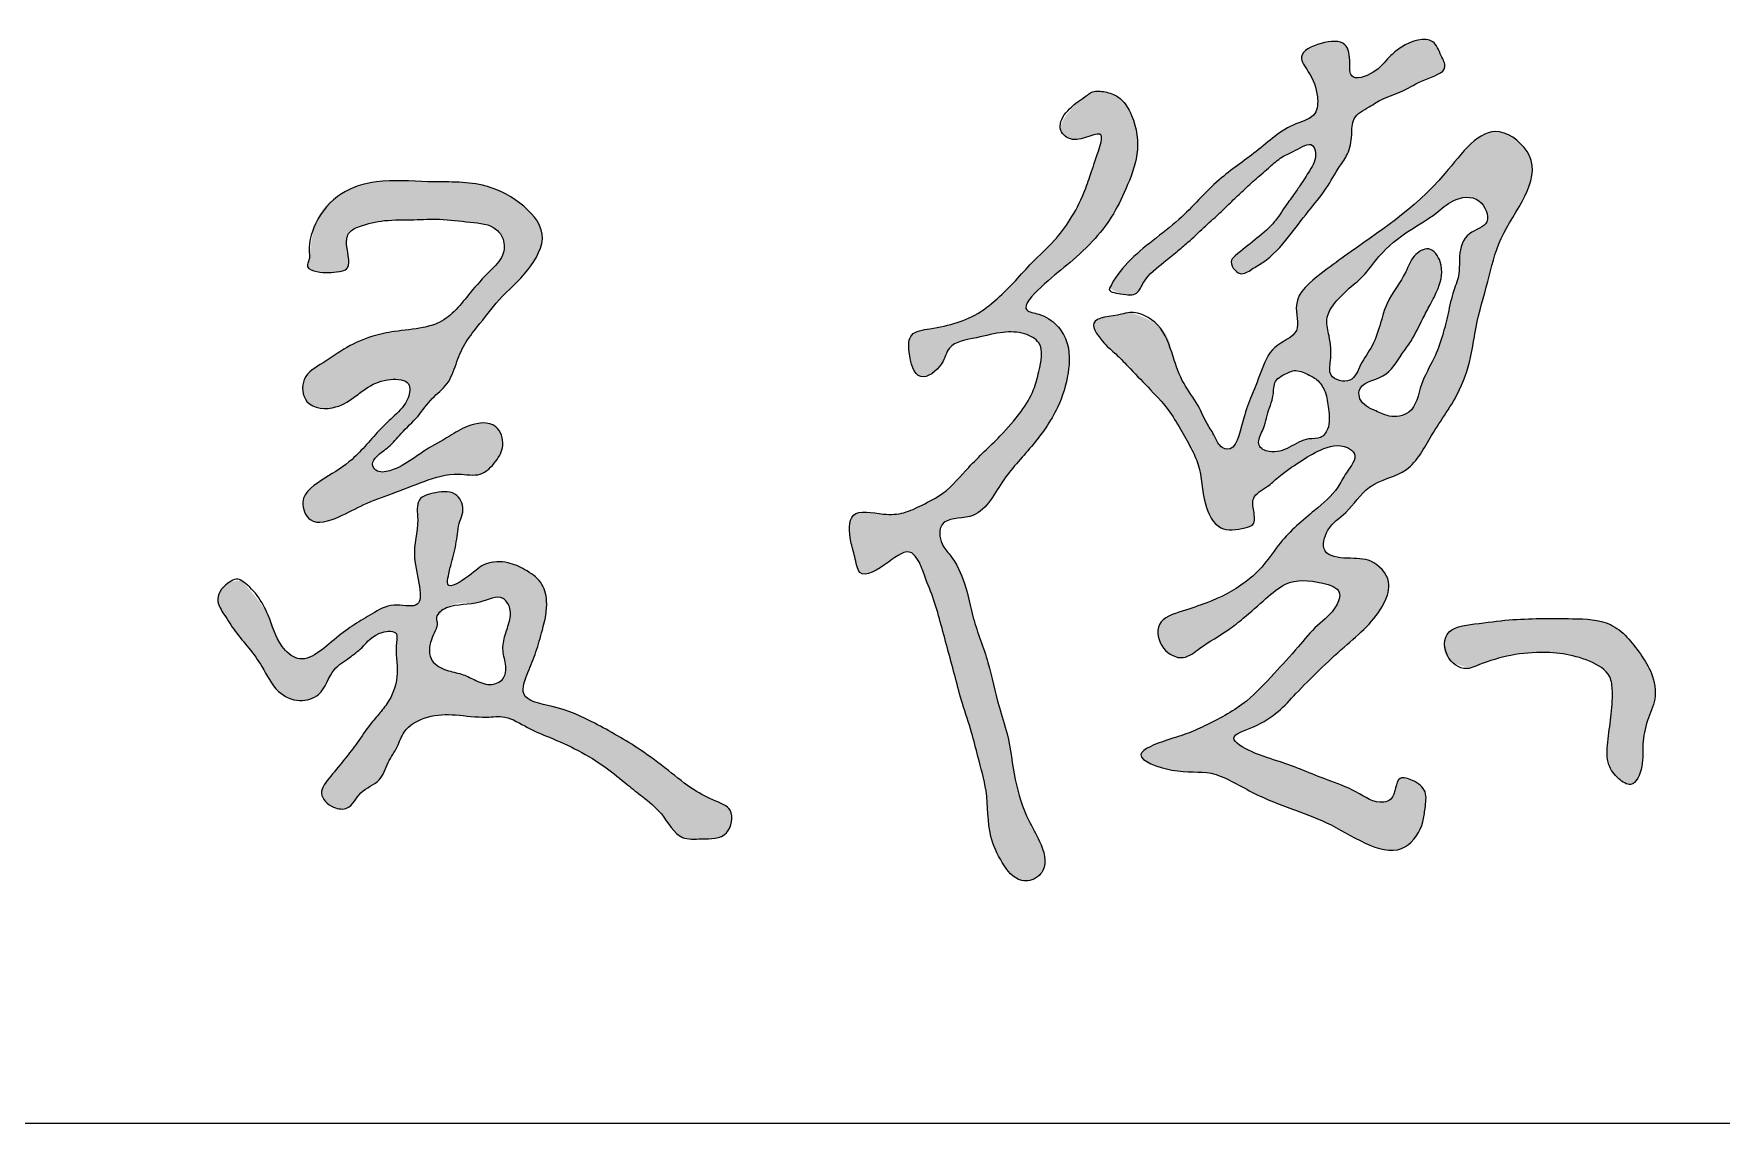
# Model space of a CAD drawing. Extents: x 30064 to 135164, y 17999 to 492668.
# Drawn here: x 132297 to 133399, y 336946 to 337657 of the extents above; entities that cross this region are included whole.
import ezdxf

# ---------------------------------------------------------------- set-up
doc = ezdxf.new("R2010")
doc.units = 0
doc.header["$LTSCALE"] = 1000
doc.header["$MEASUREMENT"] = 0
doc.layers.add('文字和字符', color=7, linetype='Continuous')

msp = doc.modelspace()

# ---------------------------------------------------------------- hatches: boundary and pattern name
at = {"layer": '文字和字符'}
h = msp.add_hatch(color=6, dxfattribs=at)
edge = h.paths.add_edge_path()
edge.add_spline(control_points=[(132999.8, 337490.9), (132999.9, 337491.1), (133012.9, 337511.6), (133027.7, 337521.4), (133049.8, 337538.7), (133068.5, 337561.4), (133096.6, 337579.8), (133114.3, 337597.2), (133135.6, 337602.3), (133136.1, 337618.7), (133131.7, 337629.7), (133121.1, 337644), (133138, 337651.8), (133155.3, 337653.3), (133157.1, 337639.4), (133156.1, 337625.3), (133174.3, 337631.1), (133181.1, 337641.1), (133192.3, 337650.7), (133210.7, 337657), (133215.6, 337643.6), (133221.9, 337632.1), (133203.7, 337627.3), (133192.6, 337619.4), (133179.1, 337615.4), (133169, 337608.9), (133157.9, 337603), (133158.3, 337590), (133156.3, 337579.1), (133148.4, 337568.5), (133141.4, 337555), (133128.9, 337540.6), (133116.4, 337523.7), (133104.3, 337509.8), (133092.9, 337503.7), (133084.4, 337497.5), (133077, 337508), (133085.3, 337515.2), (133094.3, 337522.2), (133106.3, 337531.8), (133113.4, 337542.8), (133119.5, 337551.2), (133125.1, 337559.2), (133130.6, 337567.8), (133135.7, 337576.5), (133131.9, 337587.7), (133120.5, 337580.1), (133111.3, 337576.6), (133103.1, 337568.5), (133094.5, 337561.8), (133086.4, 337553.9), (133078.5, 337546.6), (133070.5, 337538.6), (133061, 337530.3), (133052.3, 337521.9), (133043.5, 337514.5), (133033.6, 337506.1), (133023.2, 337498.7), (133017.9, 337485.8), (133008.6, 337485.6), (132999.7, 337490.8), (132999.8, 337490.9)], knot_values=[0, 0, 0, 0, 28.666202, 58.974239, 88.991361, 140.445622, 182.443945, 226.361589, 246.003405, 261.159642, 285.403493, 300.064839, 321.637432, 343.335684, 360.576762, 372.35608, 392.086641, 412.248863, 426.515031, 455.165125, 470.118963, 480.655269, 502.385008, 524.571649, 543.872014, 558.543079, 575.923356, 590.530581, 608.177969, 621.720424, 644.672751, 671.428143, 700.314854, 733.307285, 745.026327, 756.27632, 770.758758, 775.879479, 798.783005, 820.418083, 838.303351, 852.974217, 863.749723, 878.985175, 896.219108, 903.438329, 919.617985, 935.209773, 949.206114, 965.758141, 981.234157, 995.661007, 1010.855529, 1028.447768, 1048.105951, 1061.049743, 1076.480099, 1102.025547, 1114.040319, 1128.49753, 1139.678117, 1139.678117, 1139.678117, 1139.678117], degree=3, periodic=0)
h = msp.add_hatch(color=6, dxfattribs=at)
edge = h.paths.add_edge_path()
edge.add_spline(control_points=[(132982, 337614.6), (132981.8, 337614.5), (132960.3, 337597.1), (132978.1, 337583.7), (132997.9, 337597.5), (132991.5, 337577.2), (132988, 337566.5), (132982.3, 337550.8), (132974.8, 337536.2), (132963.4, 337520.6), (132949.8, 337509), (132938.3, 337495.4), (132927.3, 337484.6), (132910.2, 337470.4), (132891.4, 337465.6), (132868.6, 337462.4), (132868.3, 337447.1), (132873.8, 337427.2), (132891.3, 337439.7), (132894.2, 337455.7), (132913.3, 337458.1), (132928.9, 337462.6), (132943.3, 337462.5), (132957.9, 337454.7), (132954, 337438.1), (132950.5, 337423.3), (132941.4, 337408.8), (132926.8, 337392.2), (132908.5, 337375.8), (132894, 337357.5), (132878.2, 337349.9), (132865.4, 337343.4), (132850.8, 337342.7), (132828.8, 337348.3), (132829.9, 337326.8), (132833.6, 337316.3), (132836, 337299), (132854.8, 337311.4), (132868.7, 337322.2), (132876.1, 337311.7), (132879.5, 337301.1), (132885.6, 337287.3), (132891.3, 337265), (132897.7, 337242.6), (132903.7, 337219), (132909.7, 337202.2), (132914.2, 337183), (132920.9, 337160.9), (132919.6, 337136.1), (132928.6, 337116.5), (132938.2, 337104.1), (132949.7, 337104), (132960.5, 337112.3), (132955.1, 337129.6), (132944.4, 337146.7), (132937, 337170.9), (132934.7, 337196.4), (132926, 337221.3), (132921.3, 337247.2), (132910.4, 337273.1), (132906.3, 337297.5), (132898.7, 337314.1), (132888.8, 337324.1), (132887.8, 337342), (132916, 337338.6), (132928.5, 337365.8), (132949.3, 337387.1), (132966.1, 337410.4), (132973.5, 337434.5), (132974.1, 337454.1), (132965.3, 337467.8), (132956.4, 337473.8), (132940, 337476.4), (132958, 337495.2), (132971.4, 337505.3), (132988.5, 337520.5), (133001.7, 337537), (133011, 337556.5), (133019.8, 337578.6), (133016.8, 337600.6), (133007.8, 337615.8), (132997, 337619.1), (132989.4, 337620.9), (132982, 337614.7), (132982, 337614.6)], knot_values=[0, 0, 0, 0, 34.681641, 48.072065, 74.329964, 88.895095, 111.17035, 128.900452, 156.472867, 179.905372, 208.355087, 230.580725, 254.01719, 273.066721, 321.355231, 338.817261, 354.258199, 378.941826, 401.102047, 416.854172, 443.250134, 467.917341, 487.236589, 502.550058, 528.37671, 545.470375, 568.264653, 597.83009, 637.746529, 670.902739, 692.464096, 710.354936, 729.186846, 756.230528, 779.82652, 794.347921, 809.198107, 836.695152, 859.380582, 868.55181, 883.814404, 907.197348, 930.393917, 979.907693, 1004.230046, 1031.618366, 1054.147615, 1086.172461, 1127.622089, 1153.330618, 1177.300132, 1184.664421, 1199.389772, 1226.047392, 1247.395311, 1286.378592, 1328.318353, 1354.32781, 1395.269823, 1437.957794, 1469.914352, 1498.680239, 1511.344868, 1529.007775, 1555.105752, 1597.804477, 1639.655016, 1682.119963, 1714.682311, 1744.156119, 1760.024332, 1779.437309, 1790.885943, 1814.731193, 1846.001898, 1877.602297, 1905.335657, 1934.233701, 1967.004059, 2002.481722, 2023.475353, 2035.765847, 2047.212297, 2058.363573, 2058.363573, 2058.363573, 2058.363573], degree=3, periodic=0)
h = msp.add_hatch(color=6, dxfattribs=at)
edge = h.paths.add_edge_path()
edge.add_spline(control_points=[(133013, 337475), (133013.2, 337475), (133037.9, 337467.9), (133040, 337447.5), (133047.3, 337428.9), (133057.7, 337415.8), (133062.4, 337403.2), (133068.5, 337395), (133070.9, 337388), (133082.2, 337382.8), (133086.3, 337404.4), (133091.9, 337419.4), (133098.9, 337436.1), (133104.9, 337454), (133126.4, 337460.7), (133117.5, 337484.7), (133136.5, 337499.4), (133170.5, 337524.9), (133209.3, 337548.1), (133247, 337604.2), (133289.6, 337568.8), (133254.8, 337531.9), (133247.2, 337494.9), (133239.4, 337470.1), (133236.1, 337446.1), (133228.6, 337420.9), (133210.6, 337398), (133196.8, 337369.1), (133168.3, 337365), (133156.5, 337344.7), (133141.6, 337335.8), (133136.9, 337316.4), (133155.9, 337314.1), (133171.3, 337315.1), (133184.9, 337300.8), (133176.7, 337276.5), (133151.6, 337256.2), (133122.1, 337227.9), (133104.5, 337207.2), (133074.4, 337198.1), (133095.9, 337186.1), (133114.4, 337181.5), (133138.2, 337171), (133160.4, 337163.6), (133173.9, 337153.4), (133187.4, 337158), (133185.6, 337173.8), (133199.2, 337169.6), (133207.7, 337163.1), (133205.7, 337151.9), (133204.7, 337139.1), (133186.8, 337112.9), (133151.3, 337139.4), (133119.6, 337150.7), (133093, 337160.6), (133067, 337177.6), (133044.4, 337173.2), (133009.9, 337186), (133037.2, 337196.2), (133050.6, 337200), (133068.7, 337208.4), (133088.8, 337219.4), (133106.8, 337238.9), (133122, 337255.4), (133134.8, 337271.2), (133147, 337279.7), (133152.3, 337294.6), (133133.9, 337300.4), (133116.5, 337301.3), (133100.8, 337287.3), (133089.1, 337277.1), (133075, 337265.5), (133061.4, 337258.8), (133047.9, 337247), (133032.7, 337254.6), (133028.8, 337274.2), (133047.9, 337280.4), (133066.8, 337286.2), (133085.9, 337296), (133101.3, 337310.3), (133113.2, 337328.8), (133131, 337343.7), (133148, 337357.8), (133154, 337370.9), (133163.1, 337381.2), (133151.7, 337390.3), (133137.5, 337386.1), (133123.5, 337377.6), (133111.7, 337369.3), (133102.7, 337360.7), (133092.3, 337355.6), (133093.8, 337345.6), (133095.6, 337336.3), (133084.6, 337333.6), (133070.2, 337331.4), (133059.7, 337353), (133060.3, 337371.4), (133052.8, 337387.4), (133045.9, 337399.1), (133037.8, 337413.3), (133025, 337426.2), (133013.6, 337438.1), (133004.1, 337448.1), (132995.2, 337455), (132983.9, 337472.2), (133000.9, 337472.3), (133013, 337475), (133013, 337475)], knot_values=[0, 0, 0, 0, 27.432872, 59.395361, 85.693134, 109.085552, 128.362609, 140.996926, 151.763291, 157.712951, 186.698752, 208.876995, 234.201156, 260.084919, 284.937489, 307.779824, 344.178191, 370.603449, 488.346466, 550.578274, 584.928952, 664.213103, 704.923077, 747.845979, 770.989275, 806.181381, 854.934517, 893.286489, 930.483071, 961.790102, 984.548855, 1003.508451, 1024.718144, 1046.34914, 1071.076056, 1090.271471, 1144.396456, 1205.241891, 1253.920649, 1274.470919, 1294.501491, 1322.334343, 1367.576566, 1396.031299, 1422.826029, 1429.955148, 1450.476244, 1461.8652, 1477.100741, 1492.069997, 1504.375793, 1531.897919, 1602.108595, 1637.124251, 1679.750326, 1720.374244, 1756.060039, 1787.456838, 1814.277484, 1834.999527, 1853.438436, 1895.015251, 1930.254648, 1962.79728, 1989.05807, 2013.552032, 2026.034617, 2043.218025, 2076.933867, 2099.023719, 2126.230041, 2142.894352, 2174.050972, 2191.234509, 2210.914373, 2232.75608, 2256.675267, 2280.357753, 2319.727615, 2342.899389, 2367.60531, 2410.353703, 2439.962666, 2455.364827, 2473.851128, 2482.49724, 2507.041751, 2528.398061, 2552.516989, 2565.753289, 2581.839762, 2593.467441, 2605.690383, 2613.252568, 2635.359714, 2661.00506, 2697.047344, 2713.801275, 2733.175864, 2753.931383, 2781.462056, 2807.917281, 2823.476427, 2837.489503, 2858.153182, 2884.370537, 2892.288582, 2892.288582, 2892.288582, 2892.288582], degree=3, periodic=0)
edge = h.paths.add_edge_path(flags=16)
edge.add_spline(control_points=[(133148.3, 337482.9), (133148.2, 337482.8), (133139, 337470.5), (133144.4, 337458.3), (133144.9, 337446.3), (133142, 337432), (133158.8, 337427.8), (133163.6, 337442.3), (133172.2, 337453.2), (133176.7, 337467.5), (133181.3, 337484.7), (133192.5, 337497.6), (133197.1, 337512), (133209, 337519.6), (133218.6, 337505.9), (133215.5, 337492.2), (133209.5, 337480.6), (133203.3, 337469.2), (133198.2, 337457.9), (133188.7, 337445.9), (133181.4, 337431.6), (133161.7, 337429.2), (133163.1, 337415.5), (133172.8, 337411.3), (133183, 337406.3), (133199.7, 337408.6), (133202.1, 337428.8), (133211.6, 337443.8), (133217.2, 337459.6), (133221, 337474.6), (133223.8, 337488.3), (133228.8, 337500.4), (133227.5, 337513.3), (133232, 337527.8), (133250.5, 337532), (133241.9, 337552.4), (133223.9, 337549.6), (133211.8, 337538), (133193.9, 337528.1), (133177.3, 337515.1), (133166, 337498.2), (133157, 337492.3), (133148.3, 337482.9), (133148.3, 337482.9)], knot_values=[0, 0, 0, 0, 19.744507, 34.157131, 56.912893, 69.911234, 87.399526, 104.154629, 124.530072, 146.715715, 165.190697, 198.370593, 214.639562, 229.161561, 244.798567, 268.894407, 285.44538, 299.384274, 322.908118, 336.418052, 363.110061, 388.511726, 395.681319, 413.735699, 426.886572, 444.721671, 472.606193, 498.451489, 520.637008, 541.419327, 562.830776, 579.059192, 594.65128, 616.732747, 635.831876, 655.966223, 679.349301, 698.350322, 726.390651, 763.332051, 786.837613, 805.134121, 818.66464, 818.66464, 818.66464, 818.66464], degree=3, periodic=0)
edge = h.paths.add_edge_path(flags=16)
edge.add_spline(control_points=[(133116.6, 337435.9), (133116.5, 337435.9), (133105.4, 337430.8), (133107.8, 337419.3), (133102.6, 337410.3), (133101.3, 337400.1), (133097.4, 337394.5), (133096.8, 337386.8), (133106.3, 337382.5), (133117.5, 337386.6), (133127.5, 337393.4), (133137.9, 337392.1), (133144.2, 337400.7), (133142.7, 337411.6), (133141.5, 337422.5), (133136.6, 337430.9), (133128.6, 337434.8), (133123.3, 337438.7), (133116.6, 337436), (133116.6, 337435.9)], knot_values=[0, 0, 0, 0, 14.292967, 26.663458, 46.005146, 55.397894, 68.805265, 74.060786, 84.885427, 103.559239, 122.783611, 133.392057, 143.205535, 161.756698, 177.271697, 189.090572, 200.297464, 212.920328, 218.424594, 218.424594, 218.424594, 218.424594], degree=3, periodic=0)
h = msp.add_hatch(color=6, dxfattribs=at)
edge = h.paths.add_edge_path()
edge.add_spline(control_points=[(132477.4, 337512.3), (132477.4, 337512.5), (132479.8, 337539.2), (132496.6, 337553.3), (132524.2, 337562.9), (132555.2, 337559.3), (132588.2, 337561.3), (132614.5, 337548.6), (132635.1, 337526.8), (132620.1, 337500.6), (132601.4, 337485.2), (132588.9, 337467.8), (132577.9, 337454.7), (132573, 337441.4), (132568.3, 337427.8), (132556.5, 337419.2), (132548.4, 337406.7), (132537.8, 337397.3), (132529.8, 337387.2), (132522.1, 337382.7), (132517.4, 337376.6), (132521.4, 337370), (132533.2, 337371.9), (132543, 337378.1), (132555.2, 337386.9), (132567.7, 337393.2), (132580.9, 337402.4), (132599.9, 337405.1), (132605.3, 337388.3), (132599.2, 337377.2), (132589.2, 337367.2), (132571.4, 337371.4), (132552.3, 337365.1), (132532.3, 337357.1), (132512.8, 337350.4), (132497.5, 337341.5), (132477.6, 337334.7), (132469.3, 337355.7), (132488.3, 337367.5), (132507.3, 337379.2), (132520.1, 337395.9), (132533.4, 337408.2), (132542, 337416.4), (132544.1, 337431.1), (132528, 337432.3), (132517.2, 337427.9), (132506.4, 337419.6), (132494.7, 337411.2), (132473.4, 337412.5), (132471.3, 337434), (132487.4, 337442.4), (132501.2, 337452.8), (132517.2, 337459.8), (132534.2, 337463.1), (132549, 337464.3), (132568, 337469.5), (132580.4, 337486.1), (132593.3, 337500.8), (132604.5, 337510.8), (132604.9, 337522.3), (132597.8, 337532.8), (132581, 337533.9), (132563.4, 337536.5), (132544.7, 337535.3), (132526.9, 337535.9), (132513.1, 337532.7), (132502.2, 337528), (132500.6, 337516.8), (132505.9, 337503.5), (132493, 337501), (132485.8, 337501.2), (132473.6, 337503.1), (132477.4, 337512.2), (132477.4, 337512.3)], knot_values=[0, 0, 0, 0, 29.30094, 65.038017, 98.639858, 145.229586, 194.795516, 232.114749, 266.925891, 301.913022, 339.267477, 370.852415, 390.177296, 409.795645, 429.660369, 448.333163, 468.729795, 490.881928, 507.437968, 521.157629, 529.07634, 535.254347, 547.876184, 571.501508, 585.319952, 610.337259, 628.877614, 654.734455, 672.908705, 688.379255, 706.720612, 726.29753, 758.239497, 788.950264, 816.810279, 842.152582, 868.097908, 885.262369, 914.728674, 944.648733, 982.813695, 999.650213, 1020.22886, 1032.723569, 1049.493141, 1071.095002, 1083.923681, 1105.362623, 1132.075217, 1152.211283, 1174.931511, 1200.704595, 1226.158921, 1246.312234, 1272.681377, 1287.962092, 1326.688213, 1353.277295, 1371.722858, 1386.128581, 1396.514529, 1421.520631, 1449.460288, 1472.518928, 1499.291724, 1522.558099, 1533.076665, 1544.456492, 1567.099854, 1573.093813, 1593.678612, 1602.883204, 1613.437455, 1613.437455, 1613.437455, 1613.437455], degree=3, periodic=0)
h = msp.add_hatch(color=6, dxfattribs=at)
edge = h.paths.add_edge_path()
edge.add_spline(control_points=[(132432.6, 337300.3), (132432.8, 337300.1), (132454, 337278.1), (132455.3, 337259.6), (132474.1, 337242.9), (132495.2, 337265), (132514.4, 337276), (132531.1, 337286.1), (132556.5, 337279.2), (132541.4, 337316.5), (132549.7, 337334.5), (132546.2, 337354.3), (132560.6, 337358), (132574.4, 337358.8), (132578.7, 337346.2), (132574.4, 337336.6), (132573.7, 337325.2), (132570.5, 337313.1), (132568.2, 337304.9), (132566.1, 337292.9), (132583.3, 337303.6), (132591.5, 337312.4), (132606.7, 337312.9), (132618.3, 337307.2), (132629.5, 337300.1), (132633.7, 337284.5), (132629.8, 337269.2), (132625.5, 337253.4), (132620.2, 337241), (132612.7, 337221.9), (132641.5, 337217.8), (132664.4, 337207), (132690.6, 337192.3), (132711.2, 337176.7), (132726.9, 337163.7), (132740.6, 337156.7), (132755.6, 337151.4), (132751.4, 337131.1), (132734.7, 337131.8), (132717.2, 337130.5), (132708.7, 337148.1), (132695.9, 337158.2), (132683.5, 337168), (132670.3, 337179), (132653.2, 337189.6), (132635.5, 337197.2), (132619.4, 337203.7), (132606.6, 337212.4), (132590, 337210.1), (132573.4, 337213.1), (132554.4, 337212.5), (132539, 337204.3), (132535, 337190.9), (132527.9, 337181.6), (132524.2, 337167.9), (132509.8, 337163.8), (132504.5, 337150.1), (132491.7, 337151.3), (132481.8, 337161.3), (132492, 337173.4), (132500.2, 337183.2), (132509, 337194.6), (132515.8, 337205.1), (132523.4, 337213.8), (132531.3, 337223.8), (132536.5, 337240.5), (132532.8, 337254), (132535.6, 337267.7), (132520.2, 337266.9), (132513.3, 337257.5), (132503, 337249.1), (132490.5, 337241.9), (132487, 337225), (132470, 337220.1), (132454.3, 337227.4), (132447.6, 337243), (132438, 337256), (132428.7, 337266.6), (132422.3, 337276.9), (132415.5, 337287.4), (132419.8, 337299.3), (132432.5, 337300.3), (132432.6, 337300.3)], knot_values=[0, 0, 0, 0, 39.878613, 71.084001, 88.571602, 128.557403, 167.51423, 188.674821, 208.323573, 251.533868, 286.022948, 304.040745, 319.866458, 339.38013, 355.294206, 363.866941, 383.035676, 402.399015, 414.36713, 422.122541, 442.348267, 461.81608, 481.686971, 497.958095, 516.551099, 533.839574, 560.727072, 581.394562, 601.159722, 620.894041, 649.426299, 690.673374, 738.289465, 770.144861, 799.264352, 821.404135, 836.808472, 857.647162, 880.926807, 898.121658, 926.751504, 950.035011, 967.352307, 991.998193, 1021.862108, 1050.46209, 1072.140687, 1094.880373, 1111.335022, 1139.52005, 1164.970822, 1190.259232, 1204.665599, 1221.240117, 1239.017221, 1259.177234, 1277.618397, 1289.978389, 1306.483927, 1324.261031, 1344.706721, 1362.799886, 1383.241029, 1396.927367, 1410.79459, 1436.58756, 1464.687551, 1472.224323, 1485.322698, 1508.470744, 1522.732623, 1540.039638, 1566.844928, 1584.840343, 1605.723939, 1632.903668, 1653.059236, 1673.030566, 1691.341619, 1704.216169, 1722.92022, 1735.167177, 1735.167177, 1735.167177, 1735.167177], degree=3, periodic=0)
edge = h.paths.add_edge_path(flags=16)
edge.add_spline(control_points=[(132560.3, 337276), (132560.3, 337276.1), (132571.9, 337289.2), (132585.5, 337282), (132602.2, 337292.3), (132609.2, 337282.2), (132608.3, 337273.4), (132604.7, 337264.5), (132602.9, 337254.3), (132605.7, 337246), (132605.7, 337239.2), (132602.5, 337233.8), (132594.1, 337231), (132585.3, 337235.2), (132576.4, 337239.6), (132566.5, 337241), (132555, 337247), (132555.3, 337262.5), (132561.6, 337268), (132560.3, 337276), (132560.3, 337276)], knot_values=[0, 0, 0, 0, 12.518583, 43.117128, 64.43384, 73.999097, 86.909074, 99.916825, 114.388405, 128.459585, 136.124934, 141.701946, 153.518143, 168.483557, 180.957273, 194.904784, 210.427714, 229.577537, 246.211116, 250.540926, 250.540926, 250.540926, 250.540926], degree=3, periodic=0)
h = msp.add_hatch(color=6, dxfattribs=at)
edge = h.paths.add_edge_path()
edge.add_spline(control_points=[(133236.4, 337243.3), (133236.6, 337243.3), (133259.7, 337252.2), (133281.5, 337253.7), (133307.4, 337251.8), (133327.2, 337240.4), (133328.5, 337225.2), (133327.5, 337211.1), (133324.8, 337195.4), (133324.2, 337180.4), (133331, 337171.3), (133342.4, 337163.5), (133348.7, 337180.2), (133347.4, 337193.5), (133350.3, 337208.8), (133357.6, 337223), (133354.8, 337239.4), (133344.4, 337255.7), (133329.1, 337274.6), (133296.2, 337275.4), (133266.4, 337275.5), (133240.2, 337272), (133216.9, 337269.4), (133216.8, 337245), (133236.3, 337243.2), (133236.4, 337243.3)], knot_values=[0, 0, 0, 0, 27.563865, 56.695241, 102.242536, 124.004216, 136.411448, 158.63331, 179.899671, 199.3513, 213.673571, 224.845605, 243.023995, 261.921703, 282.270986, 301.572813, 323.389476, 342.524862, 378.241957, 410.829433, 464.696782, 494.311037, 519.262799, 542.254368, 560.867544, 560.867544, 560.867544, 560.867544], degree=3, periodic=0)

# ---------------------------------------------------------------- linework, layer by layer
msp.add_line((126164.2, 336945.9), (134164.2, 336945.9))
at = {"layer": '文字和字符', "color": 6}
for points, start_tangent, end_tangent in [([(132999.8, 337490.9), (133011.8, 337507.7), (133028.2, 337522.1), (133045, 337535.7), (133071.4, 337561.7), (133095.5, 337580.1), (133121.5, 337598.2), (133133.9, 337605), (133135.5, 337615.8), (133129.5, 337632.2), (133125.1, 337641.8), (133137.9, 337650.6), (133153.5, 337649.8), (133156.7, 337637.8), (133157.9, 337629.4), (133171.9, 337631.8), (133182.5, 337641.8), (133190.4, 337648.3), (133210.8, 337651.8), (133216.4, 337642.6), (133218.8, 337635.4), (133205.6, 337627), (133191.3, 337619.7), (133178.4, 337614.5), (133169.3, 337609.3), (133159.5, 337601.4), (133157.9, 337591), (133155.1, 337578.5), (133150, 337570.3), (133141.3, 337556.2), (133129.5, 337540.9), (133116.7, 337524.5), (133099.9, 337507.7), (133092.7, 337503.3), (133085.1, 337500.5), (133079.4, 337509.3), (133081.9, 337512.1), (133094.7, 337522.5), (133106.3, 337532.9), (133113.9, 337543.3), (133120, 337551.9), (133124.4, 337558.3), (133130.4, 337567.6), (133134.3, 337579.3), (133132.3, 337584.1), (133121.1, 337580.9), (133111.2, 337575.7), (133103.5, 337569.2), (133094.4, 337561.4), (133086.2, 337553.8), (133078.7, 337546.7), (133070.8, 337539.1), (133061.4, 337530.5), (133051, 337520.9), (133043.9, 337514.9), (133035.3, 337507.8), (133022.2, 337494.9), (133017.4, 337487.7), (133007, 337487.3), (132999.8, 337490.9)], (0.427331, 0.904095), (0.427331, 0.904095)), ([(132982, 337614.6), (132968, 337593.9), (132975.6, 337588), (132994.3, 337590.7), (132992.5, 337580.4), (132987.4, 337565.2), (132983, 337553.2), (132973.9, 337535.5), (132963.7, 337522), (132949.2, 337507.6), (132938.3, 337495.8), (132926.3, 337484), (132915.5, 337475.5), (132882.5, 337464.5), (132870.6, 337460.3), (132868.9, 337449.3), (132876.5, 337433.2), (132890.1, 337441.6), (132895.2, 337451.8), (132912.9, 337458.6), (132930.4, 337462.1), (132944.3, 337461.1), (132953.6, 337455.2), (132953.6, 337436.6), (132950.2, 337424.7), (132942, 337410.5), (132928.2, 337394.3), (132907.8, 337374), (132890.9, 337357.1), (132877.4, 337349.4), (132865.5, 337344.4), (132852, 337343.5), (132832.5, 337342.7), (132830.8, 337325.7), (132833.4, 337315.6), (132836.8, 337305.4), (132855.4, 337312.2), (132870.6, 337318.1), (132874.9, 337313.1), (132879.1, 337302.9), (132885.1, 337287.2), (132889.8, 337271.1), (132899.1, 337236.7), (132903.7, 337219.8), (132909.7, 337201), (132913.8, 337185.3), (132919.1, 337162.8), (132922.3, 337133.1), (132929.7, 337116.1), (132942.4, 337104.4), (132947.7, 337104.4), (132956.2, 337110.8), (132954.1, 337129.9), (132947, 337143.5), (132938.2, 337170.2), (132932.9, 337200), (132927.6, 337217.9), (132920.4, 337246.6), (132910.8, 337275.8), (132905.1, 337298.1), (132895.7, 337316.6), (132890.4, 337324), (132890.4, 337336.7), (132908.5, 337342), (132929.7, 337364.3), (132948.8, 337387.7), (132965.8, 337413.1), (132972.7, 337435.6), (132971.5, 337456.8), (132965.4, 337466.5), (132953.5, 337473.9), (132945.8, 337476.7), (132954.8, 337491.4), (132971.9, 337506), (132988.6, 337521.5), (133000.9, 337537.2), (133010.4, 337555.8), (133017.6, 337578.3), (133014.2, 337603.6), (133005.2, 337615.8), (132996.9, 337619), (132988.7, 337619), (132982, 337614.6)], (-0.854695, -0.51913), (-0.854695, -0.51913)), ([(133013, 337475), (133031.1, 337467), (133041.3, 337446.3), (133048.4, 337428.7), (133057.5, 337414.5), (133063.7, 337402.1), (133068.4, 337394.3), (133072.4, 337387.7), (133076.3, 337385.9), (133086.8, 337404), (133091.9, 337419.1), (133098.6, 337436.1), (133107.8, 337452.3), (133121.8, 337463.4), (133121.8, 337479.9), (133138, 337500.5), (133153.3, 337511.9), (133218.8, 337565.8), (133254.5, 337592.9), (133273.9, 337577.4), (133255.5, 337523.3), (133246.8, 337495.3), (133239.1, 337465.4), (133236.2, 337448.9), (133228.4, 337424.8), (133210.1, 337394.8), (133193.6, 337372.6), (133169.5, 337361), (133154, 337344.6), (133142.4, 337333), (133140.5, 337319.5), (133155, 337314.7), (133170.4, 337312.7), (133182, 337299.2), (133179.1, 337285.7), (133153, 337256.7), (133121.5, 337226.3), (133093.8, 337204.7), (133081, 337197.3), (133092.5, 337188.5), (133111.3, 337181.8), (133141.8, 337170.1), (133160.7, 337162.2), (133178.8, 337155.5), (133183.5, 337157.5), (133189.6, 337171), (133197.7, 337169.6), (133205.8, 337162.2), (133205.8, 337151.4), (133204.4, 337142.7), (133193, 337126.5), (133144.4, 337140.6), (133121.1, 337150.2), (133092.7, 337162.1), (133066.1, 337174.3), (133040.5, 337176.4), (133020.3, 337186.5), (133037.1, 337195.9), (133051.3, 337200.6), (133063.4, 337206), (133089.1, 337221.5), (133107.2, 337239.4), (133122.9, 337256.8), (133135.6, 337270.8), (133147.8, 337283.6), (133149.8, 337292.3), (133139, 337298.4), (133114.7, 337297.7), (133101.9, 337288.3), (133087.1, 337275.5), (133077.6, 337268.1), (133058.7, 337255.9), (133047.9, 337249.9), (133035.1, 337255.9), (133032.4, 337271.4), (133047.2, 337280.2), (133063.4, 337285.6), (133088.4, 337299.1), (133100.5, 337310.5), (133111.3, 337324.7), (133133.7, 337345.9), (133148.8, 337361), (133154.5, 337370.5), (133159.7, 337382.8), (133155.1, 337386.9), (133137.5, 337385.3), (133124.1, 337377.7), (133110, 337367.5), (133102.7, 337361.4), (133093.9, 337353.8), (133093.9, 337345.5), (133093.4, 337336.7), (133088.4, 337334.6), (133072.5, 337334.6), (133062.4, 337350.1), (133057.7, 337375.6), (133052.9, 337386.7), (133046.1, 337398.9), (133038.1, 337411.5), (133024.9, 337426.3), (133011.7, 337440.1), (133003.8, 337448), (132996.4, 337454.9), (132989.5, 337468.1), (133007.5, 337473.9), (133013, 337475)], (0.998657, 0.051807), (0.998657, 0.051807)), ([(132477.4, 337512.3), (132481.3, 337533), (132498.2, 337552.5), (132521.1, 337560.3), (132554.7, 337560.4), (132590.3, 337558.1), (132614.6, 337546.5), (132629.3, 337526.1), (132619.8, 337502.8), (132601.2, 337483.3), (132586.9, 337465.6), (132578.7, 337454.4), (132573, 337441.4), (132567, 337428.4), (132557.5, 337418.9), (132548.2, 337407.5), (132537.1, 337396), (132528.9, 337387.3), (132521.2, 337381.1), (132518.5, 337376.1), (132520.7, 337372.2), (132529.8, 337371.8), (132544.9, 337379.6), (132553.1, 337385.2), (132568.7, 337394.3), (132580.4, 337400.7), (132599, 337400.5), (132603.5, 337388.2), (132599, 337378), (132588.8, 337369.6), (132574.7, 337369.6), (132552.2, 337364.8), (132531.5, 337357), (132512.8, 337349.7), (132496.4, 337341.7), (132477.8, 337339.9), (132473, 337351.3), (132487.4, 337366.9), (132505.1, 337379.2), (132524, 337399.2), (132532.7, 337407.6), (132541.7, 337419.4), (132542, 337428.4), (132530.3, 337431.4), (132515.6, 337426.3), (132508.1, 337420.9), (132494.6, 337413.4), (132475.7, 337417), (132473.9, 337431.4), (132486.2, 337442.2), (132501.8, 337452.3), (132518.6, 337459.6), (132532.8, 337462.6), (132551.6, 337465.3), (132562.1, 337468.6), (132582.3, 337487.9), (132595.1, 337502.1), (132603.4, 337512.5), (132603.7, 337522.9), (132599.5, 337529.1), (132582.2, 337534), (132562.2, 337535.9), (132545.5, 337535.6), (132526.3, 337535), (132509.9, 337531.2), (132503.4, 337527.3), (132501.6, 337519.3), (132501, 337503), (132496.9, 337501.8), (132482.1, 337501.8), (132476.1, 337504.8), (132477.4, 337512.3)], (-0.158954, 0.987286), (-0.158954, 0.987286)), ([(133148.3, 337482.9), (133141.7, 337470.2), (133143.1, 337459.9), (133144.1, 337443.6), (133144.5, 337434.2), (133156.7, 337430.9), (133163.7, 337440.8), (133171.2, 337453.4), (133176.8, 337468.4), (133181, 337481), (133193.2, 337501.6), (133198.8, 337511.9), (133208.2, 337516.5), (133215.7, 337508.1), (133214.3, 337490.8), (133209.1, 337480), (133204.4, 337471.2), (133196.5, 337456.2), (133190.9, 337448.2), (133178.2, 337433.7), (133162.8, 337423.9), (133163.3, 337418.8), (133173.6, 337410.8), (133182.4, 337407.5), (133195.1, 337409.9), (133203.5, 337428.1), (133211.5, 337445), (133217.1, 337459.9), (133220.8, 337474.4), (133224.6, 337489.4), (133227.9, 337500.6), (133228.3, 337511.9), (133234.9, 337526.4), (133246.1, 337534.3), (133241, 337547.9), (133224.1, 337547.9), (133213, 337539.9), (133196.1, 337528.8), (133175.7, 337511.6), (133165, 337498.5), (133155.1, 337489.8), (133148.3, 337482.9)], (-0.702795, -0.711393), (-0.702795, -0.711393)), ([(133116.6, 337435.9), (133108.2, 337430), (133106.6, 337421.2), (133102.6, 337407.8), (133101, 337401.2), (133097.4, 337392.3), (133097.4, 337388.5), (133104, 337384.3), (133117.2, 337387.1), (133129.9, 337392.5), (133137.5, 337393.5), (133142.1, 337398.9), (133142.7, 337412.2), (133140.5, 337423.2), (133135.9, 337430.4), (133129.1, 337434.7), (133120.4, 337437.1), (133116.6, 337435.9)], (-0.905829, -0.423645), (-0.905829, -0.423645)), ([(132432.6, 337300.3), (132450.3, 337277.6), (132459.5, 337257.1), (132469.4, 337249.3), (132494.9, 337262.8), (132518.2, 337278.4), (132532.4, 337284), (132546.6, 337284), (132545.9, 337315.1), (132548, 337339.9), (132549.1, 337352.8), (132559.6, 337357.4), (132573.6, 337355.6), (132577.4, 337344.8), (132575.6, 337338.9), (132573.2, 337325.3), (132570.1, 337311.7), (132568, 337303.3), (132567.6, 337297.8), (132581.2, 337303), (132592.7, 337311), (132607, 337311.7), (132617.9, 337307.2), (132628.3, 337298.8), (132632.2, 337286.9), (132629.4, 337267.8), (132625.2, 337253.5), (132620, 337240.2), (132617.2, 337226.3), (132635.9, 337217.9), (132663.6, 337207), (132693.2, 337189.7), (132711.7, 337176.1), (132728.5, 337163.5), (132742.6, 337156.2), (132752, 337150.2), (132749.6, 337135.4), (132733.3, 337131.5), (132720.9, 337132.5), (132707.1, 337147.8), (132694.7, 337159.1), (132685, 337166.9), (132671, 337177.9), (132652.7, 337189.2), (132634, 337197.8), (132619.7, 337204.2), (132604.8, 337211), (132592.9, 337211), (132572.7, 337212.4), (132554.4, 337211), (132539.1, 337201.1), (132534.6, 337191.7), (132528.7, 337181.3), (132522.8, 337170), (132510.9, 337161.6), (132502, 337151.7), (132493.1, 337152.2), (132485.2, 337161.1), (132491.2, 337172.4), (132500.5, 337183.8), (132508.5, 337194.2), (132517, 337206.2), (132523.3, 337213.8), (132529.2, 337221.8), (132534.6, 337239.6), (132534.1, 337259.8), (132534.1, 337265.3), (132524.8, 337266.3), (132511.4, 337256.3), (132503.4, 337249.8), (132493.6, 337242.1), (132483.3, 337225.8), (132470.9, 337221.8), (132457.1, 337227.8), (132446.2, 337244), (132437.8, 337255.9), (132428.8, 337267.1), (132421.5, 337278.1), (132417.5, 337286.5), (132424, 337298.4), (132432.6, 337300.3)], (0.847727, -0.530433), (0.847727, -0.530433)), ([(132560.3, 337276), (132566.9, 337282.2), (132588.6, 337286), (132603.7, 337288.4), (132607.9, 337282.9), (132607.9, 337273.6), (132605.1, 337264.7), (132603.7, 337254.3), (132605.5, 337244.3), (132605.1, 337238.8), (132603.1, 337235.4), (132595.1, 337232.3), (132584.8, 337235.5), (132576.6, 337239), (132566.9, 337241.6), (132557.5, 337247.8), (132556.9, 337261.5), (132560.6, 337272.9), (132560.3, 337276)], (0.146784, 0.989169), (0.146784, 0.989169)), ([(133236.4, 337243.3), (133256.4, 337250.1), (133278.6, 337253.1), (133313.1, 337247.5), (133326.4, 337237.3), (133328.1, 337227.9), (133327.2, 337210.9), (133325.1, 337194.7), (133325.9, 337179.8), (133332.3, 337170.8), (133340, 337167), (133347.3, 337178.9), (133348.1, 337193.4), (133351.1, 337208.7), (133355.8, 337222.8), (133353.7, 337239.4), (133346.4, 337252.2), (133326.8, 337271.4), (133302.1, 337275.2), (133260.7, 337274.4), (133238.1, 337271.8), (133220.2, 337265), (133222.8, 337247.5), (133236.4, 337243.3)], (0.929554, 0.368687), (0.929554, 0.368687))]:
    msp.add_spline(points, degree=3, dxfattribs=dict(at, start_tangent=start_tangent, end_tangent=end_tangent))

doc.saveas('drawing.dxf')
